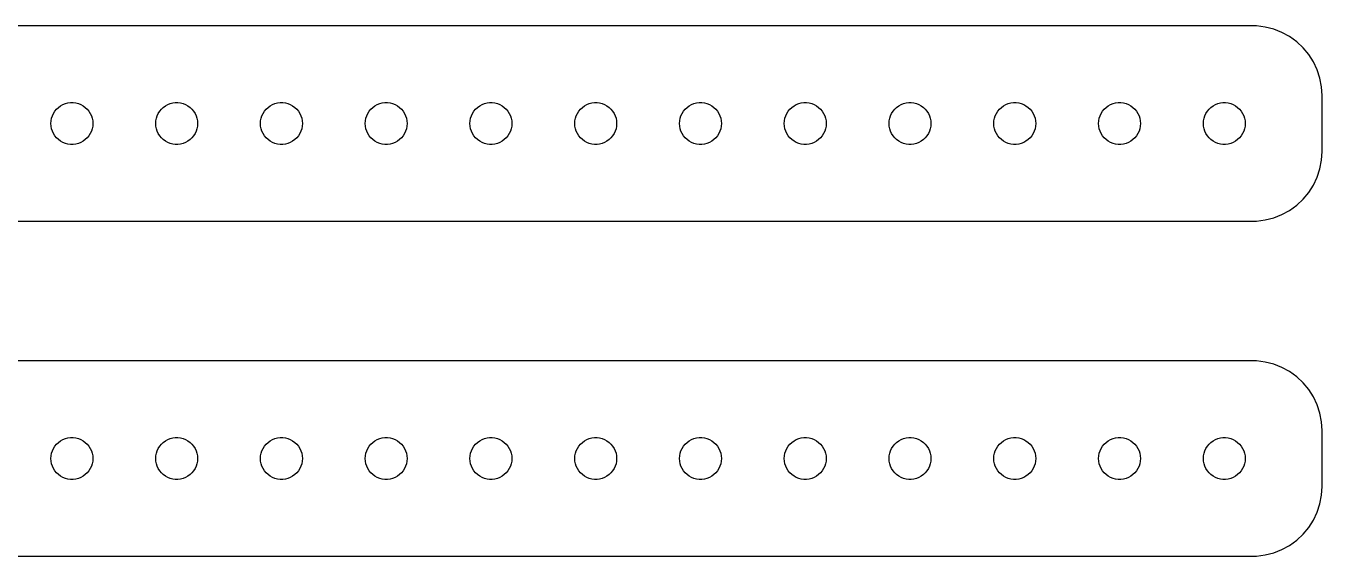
# Model space of a CAD drawing. Header units: metres. Extents: x -90 to 90, y 113 to 223.
# Drawn here: x -3.3 to 89.5, y 113 to 151 of the extents above; entities that cross this region are included whole.
import ezdxf

# ---------------------------------------------------------------- set-up
doc = ezdxf.new("R2010")
doc.units = ezdxf.units.M

msp = doc.modelspace()

# ---------------------------------------------------------------- linework, layer by layer
for p, q in [((84.8139, 150.99), (-84.8139, 150.99)), ((85.4369, 150.911), (84.8139, 150.99)), ((86.0451, 150.755), (85.4369, 150.911)), ((86.6289, 150.524), (86.0451, 150.755)), ((87.1791, 150.222), (86.6289, 150.524)), ((87.6871, 149.853), (87.1791, 150.222)), ((88.1448, 149.423), (87.6871, 149.853)), ((88.5451, 148.939), (88.1448, 149.423)), ((88.8815, 148.409), (88.5451, 148.939)), ((89.1489, 147.841), (88.8815, 148.409)), ((89.3429, 147.243), (89.1489, 147.841)), ((89.4606, 146.627), (89.3429, 147.243)), ((89.5, 146), (89.4606, 146.627)), ((89.5, 142), (89.5, 146)), ((-1.31445, 144.723), (-1.21352, 144.882)), ((-1.21352, 144.882), (-1.09344, 145.027)), ((-1.09344, 145.027), (-0.95613, 145.156)), ((-0.95613, 145.156), (-0.80373, 145.266)), ((-0.80373, 145.266), (-0.63866, 145.357)), ((-0.63866, 145.357), (-0.46352, 145.427)), ((-0.46352, 145.427), (-0.28107, 145.473)), ((-0.28107, 145.473), (-0.09418, 145.497)), ((-0.09418, 145.497), (0.09418, 145.497)), ((0.09418, 145.497), (0.28107, 145.473)), ((0.28107, 145.473), (0.46352, 145.427)), ((0.46352, 145.427), (0.63866, 145.357)), ((0.63866, 145.357), (0.80373, 145.266)), ((0.80373, 145.266), (0.95613, 145.156)), ((0.95613, 145.156), (1.09344, 145.027)), ((1.09344, 145.027), (1.21352, 144.882)), ((1.21352, 144.882), (1.31445, 144.723)), ((6.18553, 144.723), (6.28647, 144.882)), ((6.28647, 144.882), (6.40654, 145.027)), ((6.40654, 145.027), (6.54385, 145.156)), ((6.54385, 145.156), (6.69626, 145.266)), ((6.69626, 145.266), (6.86133, 145.357)), ((6.86133, 145.357), (7.03647, 145.427)), ((7.03647, 145.427), (7.21892, 145.473)), ((7.21892, 145.473), (7.40581, 145.497)), ((7.40581, 145.497), (7.59418, 145.497)), ((7.59418, 145.497), (7.78107, 145.473)), ((7.78107, 145.473), (7.96352, 145.427)), ((7.96352, 145.427), (8.13866, 145.357)), ((8.13866, 145.357), (8.30373, 145.266)), ((8.30373, 145.266), (8.45613, 145.156)), ((8.45613, 145.156), (8.59344, 145.027)), ((8.59344, 145.027), (8.71352, 144.882)), ((8.71352, 144.882), (8.81445, 144.723)), ((13.6855, 144.723), (13.7865, 144.882)), ((13.7865, 144.882), (13.9065, 145.027)), ((13.9065, 145.027), (14.0439, 145.156)), ((14.0439, 145.156), (14.1963, 145.266)), ((14.1963, 145.266), (14.3613, 145.357)), ((14.3613, 145.357), (14.5365, 145.427)), ((14.5365, 145.427), (14.7189, 145.473)), ((14.7189, 145.473), (14.9058, 145.497)), ((14.9058, 145.497), (15.0942, 145.497)), ((15.0942, 145.497), (15.2811, 145.473)), ((15.2811, 145.473), (15.4635, 145.427)), ((15.4635, 145.427), (15.6387, 145.357)), ((15.6387, 145.357), (15.8037, 145.266)), ((15.8037, 145.266), (15.9561, 145.156)), ((15.9561, 145.156), (16.0934, 145.027)), ((16.0934, 145.027), (16.2135, 144.882)), ((16.2135, 144.882), (16.3145, 144.723)), ((21.1855, 144.723), (21.2865, 144.882)), ((21.2865, 144.882), (21.4065, 145.027)), ((21.4065, 145.027), (21.5439, 145.156)), ((21.5439, 145.156), (21.6963, 145.266)), ((21.6963, 145.266), (21.8613, 145.357)), ((21.8613, 145.357), (22.0365, 145.427)), ((22.0365, 145.427), (22.2189, 145.473)), ((22.2189, 145.473), (22.4058, 145.497)), ((22.4058, 145.497), (22.5942, 145.497)), ((22.5942, 145.497), (22.7811, 145.473)), ((22.7811, 145.473), (22.9635, 145.427)), ((22.9635, 145.427), (23.1387, 145.357)), ((23.1387, 145.357), (23.3037, 145.266)), ((23.3037, 145.266), (23.4561, 145.156)), ((23.4561, 145.156), (23.5934, 145.027)), ((23.5934, 145.027), (23.7135, 144.882)), ((23.7135, 144.882), (23.8145, 144.723)), ((28.6855, 144.723), (28.7865, 144.882)), ((28.7865, 144.882), (28.9065, 145.027)), ((28.9065, 145.027), (29.0439, 145.156)), ((29.0439, 145.156), (29.1963, 145.266)), ((29.1963, 145.266), (29.3613, 145.357)), ((29.3613, 145.357), (29.5365, 145.427)), ((29.5365, 145.427), (29.7189, 145.473)), ((29.7189, 145.473), (29.9058, 145.497)), ((29.9058, 145.497), (30.0942, 145.497)), ((30.0942, 145.497), (30.2811, 145.473)), ((30.2811, 145.473), (30.4635, 145.427)), ((30.4635, 145.427), (30.6387, 145.357)), ((30.6387, 145.357), (30.8037, 145.266)), ((30.8037, 145.266), (30.9561, 145.156)), ((30.9561, 145.156), (31.0934, 145.027)), ((31.0934, 145.027), (31.2135, 144.882)), ((31.2135, 144.882), (31.3145, 144.723)), ((36.1855, 144.723), (36.2865, 144.882)), ((36.2865, 144.882), (36.4065, 145.027)), ((36.4065, 145.027), (36.5439, 145.156)), ((36.5439, 145.156), (36.6963, 145.266)), ((36.6963, 145.266), (36.8613, 145.357)), ((36.8613, 145.357), (37.0365, 145.427)), ((37.0365, 145.427), (37.2189, 145.473)), ((37.2189, 145.473), (37.4058, 145.497)), ((37.4058, 145.497), (37.5942, 145.497)), ((37.5942, 145.497), (37.7811, 145.473)), ((37.7811, 145.473), (37.9635, 145.427)), ((37.9635, 145.427), (38.1387, 145.357)), ((38.1387, 145.357), (38.3037, 145.266)), ((38.3037, 145.266), (38.4561, 145.156)), ((38.4561, 145.156), (38.5934, 145.027)), ((38.5934, 145.027), (38.7135, 144.882)), ((38.7135, 144.882), (38.8145, 144.723)), ((43.6855, 144.723), (43.7865, 144.882)), ((43.7865, 144.882), (43.9065, 145.027)), ((43.9065, 145.027), (44.0439, 145.156)), ((44.0439, 145.156), (44.1963, 145.266)), ((44.1963, 145.266), (44.3613, 145.357)), ((44.3613, 145.357), (44.5365, 145.427)), ((44.5365, 145.427), (44.7189, 145.473)), ((44.7189, 145.473), (44.9058, 145.497)), ((44.9058, 145.497), (45.0942, 145.497)), ((45.0942, 145.497), (45.2811, 145.473)), ((45.2811, 145.473), (45.4635, 145.427)), ((45.4635, 145.427), (45.6387, 145.357)), ((45.6387, 145.357), (45.8037, 145.266)), ((45.8037, 145.266), (45.9561, 145.156)), ((45.9561, 145.156), (46.0934, 145.027)), ((46.0934, 145.027), (46.2135, 144.882)), ((46.2135, 144.882), (46.3145, 144.723)), ((51.1855, 144.723), (51.2865, 144.882)), ((51.2865, 144.882), (51.4065, 145.027)), ((51.4065, 145.027), (51.5439, 145.156)), ((51.5439, 145.156), (51.6963, 145.266)), ((51.6963, 145.266), (51.8613, 145.357)), ((51.8613, 145.357), (52.0365, 145.427)), ((52.0365, 145.427), (52.2189, 145.473)), ((52.2189, 145.473), (52.4058, 145.497)), ((52.4058, 145.497), (52.5942, 145.497)), ((52.5942, 145.497), (52.7811, 145.473)), ((52.7811, 145.473), (52.9635, 145.427)), ((52.9635, 145.427), (53.1387, 145.357)), ((53.1387, 145.357), (53.3037, 145.266)), ((53.3037, 145.266), (53.4561, 145.156)), ((53.4561, 145.156), (53.5934, 145.027)), ((53.5934, 145.027), (53.7135, 144.882)), ((53.7135, 144.882), (53.8145, 144.723)), ((58.6855, 144.723), (58.7865, 144.882)), ((58.7865, 144.882), (58.9065, 145.027)), ((58.9065, 145.027), (59.0439, 145.156)), ((59.0439, 145.156), (59.1963, 145.266)), ((59.1963, 145.266), (59.3613, 145.357)), ((59.3613, 145.357), (59.5365, 145.427)), ((59.5365, 145.427), (59.7189, 145.473)), ((59.7189, 145.473), (59.9058, 145.497)), ((59.9058, 145.497), (60.0942, 145.497)), ((60.0942, 145.497), (60.2811, 145.473)), ((60.2811, 145.473), (60.4635, 145.427)), ((60.4635, 145.427), (60.6387, 145.357)), ((60.6387, 145.357), (60.8037, 145.266)), ((60.8037, 145.266), (60.9561, 145.156)), ((60.9561, 145.156), (61.0934, 145.027)), ((61.0934, 145.027), (61.2135, 144.882)), ((61.2135, 144.882), (61.3145, 144.723)), ((66.1855, 144.723), (66.2865, 144.882)), ((66.2865, 144.882), (66.4065, 145.027)), ((66.4065, 145.027), (66.5439, 145.156)), ((66.5439, 145.156), (66.6963, 145.266)), ((66.6963, 145.266), (66.8613, 145.357)), ((66.8613, 145.357), (67.0365, 145.427)), ((67.0365, 145.427), (67.2189, 145.473)), ((67.2189, 145.473), (67.4058, 145.497)), ((67.4058, 145.497), (67.5942, 145.497)), ((67.5942, 145.497), (67.7811, 145.473)), ((67.7811, 145.473), (67.9635, 145.427)), ((67.9635, 145.427), (68.1387, 145.357)), ((68.1387, 145.357), (68.3037, 145.266)), ((68.3037, 145.266), (68.4561, 145.156)), ((68.4561, 145.156), (68.5934, 145.027)), ((68.5934, 145.027), (68.7135, 144.882)), ((68.7135, 144.882), (68.8145, 144.723)), ((73.6855, 144.723), (73.7865, 144.882)), ((73.7865, 144.882), (73.9065, 145.027)), ((73.9065, 145.027), (74.0439, 145.156)), ((74.0439, 145.156), (74.1963, 145.266)), ((74.1963, 145.266), (74.3613, 145.357)), ((74.3613, 145.357), (74.5365, 145.427)), ((74.5365, 145.427), (74.7189, 145.473)), ((74.7189, 145.473), (74.9058, 145.497)), ((74.9058, 145.497), (75.0942, 145.497)), ((75.0942, 145.497), (75.2811, 145.473)), ((75.2811, 145.473), (75.4635, 145.427)), ((75.4635, 145.427), (75.6387, 145.357)), ((75.6387, 145.357), (75.8037, 145.266)), ((75.8037, 145.266), (75.9561, 145.156)), ((75.9561, 145.156), (76.0934, 145.027)), ((76.0934, 145.027), (76.2135, 144.882)), ((76.2135, 144.882), (76.3145, 144.723)), ((81.1855, 144.723), (81.2865, 144.882)), ((81.2865, 144.882), (81.4065, 145.027)), ((81.4065, 145.027), (81.5439, 145.156)), ((81.5439, 145.156), (81.6963, 145.266)), ((81.6963, 145.266), (81.8613, 145.357)), ((81.8613, 145.357), (82.0365, 145.427)), ((82.0365, 145.427), (82.2189, 145.473)), ((82.2189, 145.473), (82.4058, 145.497)), ((82.4058, 145.497), (82.5942, 145.497)), ((82.5942, 145.497), (82.7811, 145.473)), ((82.7811, 145.473), (82.9635, 145.427)), ((82.9635, 145.427), (83.1387, 145.357)), ((83.1387, 145.357), (83.3037, 145.266)), ((83.3037, 145.266), (83.4561, 145.156)), ((83.4561, 145.156), (83.5934, 145.027)), ((83.5934, 145.027), (83.7135, 144.882)), ((83.7135, 144.882), (83.8145, 144.723)), ((-1.5, 144), (-1.48816, 144.188)), ((-1.48816, 143.812), (-1.5, 144)), ((-1.48816, 144.188), (-1.45287, 144.373)), ((-1.45287, 144.373), (-1.39465, 144.552)), ((-1.39465, 144.552), (-1.31445, 144.723)), ((1.31445, 144.723), (1.39465, 144.552)), ((1.39465, 144.552), (1.45287, 144.373)), ((1.45287, 144.373), (1.48816, 144.188)), ((1.48816, 144.188), (1.5, 144)), ((1.5, 144), (1.48816, 143.812)), ((6, 144), (6.01183, 144.188)), ((6.01183, 143.812), (6, 144)), ((6.01183, 144.188), (6.04712, 144.373)), ((6.04712, 144.373), (6.10533, 144.552)), ((6.10533, 144.552), (6.18553, 144.723)), ((8.81445, 144.723), (8.89465, 144.552)), ((8.89465, 144.552), (8.95287, 144.373)), ((8.95287, 144.373), (8.98816, 144.188)), ((8.98816, 144.188), (9, 144)), ((9, 144), (8.98816, 143.812)), ((13.5, 144), (13.5118, 144.188)), ((13.5118, 143.812), (13.5, 144)), ((13.5118, 144.188), (13.5471, 144.373)), ((13.5471, 144.373), (13.6053, 144.552)), ((13.6053, 144.552), (13.6855, 144.723)), ((16.3145, 144.723), (16.3947, 144.552)), ((16.3947, 144.552), (16.4529, 144.373)), ((16.4529, 144.373), (16.4882, 144.188)), ((16.4882, 144.188), (16.5, 144)), ((16.5, 144), (16.4882, 143.812)), ((21, 144), (21.0118, 144.188)), ((21.0118, 143.812), (21, 144)), ((21.0118, 144.188), (21.0471, 144.373)), ((21.0471, 144.373), (21.1053, 144.552)), ((21.1053, 144.552), (21.1855, 144.723)), ((23.8145, 144.723), (23.8947, 144.552)), ((23.8947, 144.552), (23.9529, 144.373)), ((23.9529, 144.373), (23.9882, 144.188)), ((23.9882, 144.188), (24, 144)), ((24, 144), (23.9882, 143.812)), ((28.5, 144), (28.5118, 144.188)), ((28.5118, 143.812), (28.5, 144)), ((28.5118, 144.188), (28.5471, 144.373)), ((28.5471, 144.373), (28.6053, 144.552)), ((28.6053, 144.552), (28.6855, 144.723)), ((31.3145, 144.723), (31.3947, 144.552)), ((31.3947, 144.552), (31.4529, 144.373)), ((31.4529, 144.373), (31.4882, 144.188)), ((31.4882, 144.188), (31.5, 144)), ((31.5, 144), (31.4882, 143.812)), ((36, 144), (36.0118, 144.188)), ((36.0118, 143.812), (36, 144)), ((36.0118, 144.188), (36.0471, 144.373)), ((36.0471, 144.373), (36.1053, 144.552)), ((36.1053, 144.552), (36.1855, 144.723)), ((38.8145, 144.723), (38.8947, 144.552)), ((38.8947, 144.552), (38.9529, 144.373)), ((38.9529, 144.373), (38.9882, 144.188)), ((38.9882, 144.188), (39, 144)), ((39, 144), (38.9882, 143.812)), ((43.5, 144), (43.5118, 144.188)), ((43.5118, 143.812), (43.5, 144)), ((43.5118, 144.188), (43.5471, 144.373)), ((43.5471, 144.373), (43.6053, 144.552)), ((43.6053, 144.552), (43.6855, 144.723)), ((46.3145, 144.723), (46.3947, 144.552)), ((46.3947, 144.552), (46.4529, 144.373)), ((46.4529, 144.373), (46.4882, 144.188)), ((46.4882, 144.188), (46.5, 144)), ((46.5, 144), (46.4882, 143.812)), ((51, 144), (51.0118, 144.188)), ((51.0118, 143.812), (51, 144)), ((51.0118, 144.188), (51.0471, 144.373)), ((51.0471, 144.373), (51.1053, 144.552)), ((51.1053, 144.552), (51.1855, 144.723)), ((53.8145, 144.723), (53.8947, 144.552)), ((53.8947, 144.552), (53.9529, 144.373)), ((53.9529, 144.373), (53.9882, 144.188)), ((53.9882, 144.188), (54, 144)), ((54, 144), (53.9882, 143.812)), ((58.5, 144), (58.5118, 144.188)), ((58.5118, 143.812), (58.5, 144)), ((58.5118, 144.188), (58.5471, 144.373)), ((58.5471, 144.373), (58.6053, 144.552)), ((58.6053, 144.552), (58.6855, 144.723)), ((61.3145, 144.723), (61.3947, 144.552)), ((61.3947, 144.552), (61.4529, 144.373)), ((61.4529, 144.373), (61.4882, 144.188)), ((61.4882, 144.188), (61.5, 144)), ((61.5, 144), (61.4882, 143.812)), ((66, 144), (66.0118, 144.188)), ((66.0118, 143.812), (66, 144)), ((66.0118, 144.188), (66.0471, 144.373)), ((66.0471, 144.373), (66.1053, 144.552)), ((66.1053, 144.552), (66.1855, 144.723)), ((68.8145, 144.723), (68.8947, 144.552)), ((68.8947, 144.552), (68.9529, 144.373)), ((68.9529, 144.373), (68.9882, 144.188)), ((68.9882, 144.188), (69, 144)), ((69, 144), (68.9882, 143.812)), ((73.5, 144), (73.5118, 144.188)), ((73.5118, 143.812), (73.5, 144)), ((73.5118, 144.188), (73.5471, 144.373)), ((73.5471, 144.373), (73.6053, 144.552)), ((73.6053, 144.552), (73.6855, 144.723)), ((76.3145, 144.723), (76.3947, 144.552)), ((76.3947, 144.552), (76.4529, 144.373)), ((76.4529, 144.373), (76.4882, 144.188)), ((76.4882, 144.188), (76.5, 144)), ((76.5, 144), (76.4882, 143.812)), ((81, 144), (81.0118, 144.188)), ((81.0118, 143.812), (81, 144)), ((81.0118, 144.188), (81.0471, 144.373)), ((81.0471, 144.373), (81.1053, 144.552)), ((81.1053, 144.552), (81.1855, 144.723)), ((83.8145, 144.723), (83.8947, 144.552)), ((83.8947, 144.552), (83.9529, 144.373)), ((83.9529, 144.373), (83.9882, 144.188)), ((83.9882, 144.188), (84, 144)), ((84, 144), (83.9882, 143.812)), ((-1.45287, 143.627), (-1.48816, 143.812)), ((-1.39465, 143.448), (-1.45287, 143.627)), ((-1.31445, 143.277), (-1.39465, 143.448)), ((-1.21352, 143.118), (-1.31445, 143.277)), ((-1.09344, 142.973), (-1.21352, 143.118)), ((-0.95613, 142.844), (-1.09344, 142.973)), ((1.09344, 142.973), (0.95613, 142.844)), ((1.21352, 143.118), (1.09344, 142.973)), ((1.31445, 143.277), (1.21352, 143.118)), ((1.39465, 143.448), (1.31445, 143.277)), ((1.45287, 143.627), (1.39465, 143.448)), ((1.48816, 143.812), (1.45287, 143.627)), ((6.04712, 143.627), (6.01183, 143.812)), ((6.10533, 143.448), (6.04712, 143.627)), ((6.18553, 143.277), (6.10533, 143.448)), ((6.28647, 143.118), (6.18553, 143.277)), ((6.40654, 142.973), (6.28647, 143.118)), ((6.54385, 142.844), (6.40654, 142.973)), ((8.59344, 142.973), (8.45613, 142.844)), ((8.71352, 143.118), (8.59344, 142.973)), ((8.81445, 143.277), (8.71352, 143.118)), ((8.89465, 143.448), (8.81445, 143.277)), ((8.95287, 143.627), (8.89465, 143.448)), ((8.98816, 143.812), (8.95287, 143.627)), ((13.5471, 143.627), (13.5118, 143.812)), ((13.6053, 143.448), (13.5471, 143.627)), ((13.6855, 143.277), (13.6053, 143.448)), ((13.7865, 143.118), (13.6855, 143.277)), ((13.9065, 142.973), (13.7865, 143.118)), ((14.0439, 142.844), (13.9065, 142.973)), ((16.0934, 142.973), (15.9561, 142.844)), ((16.2135, 143.118), (16.0934, 142.973)), ((16.3145, 143.277), (16.2135, 143.118)), ((16.3947, 143.448), (16.3145, 143.277)), ((16.4529, 143.627), (16.3947, 143.448)), ((16.4882, 143.812), (16.4529, 143.627)), ((21.0471, 143.627), (21.0118, 143.812)), ((21.1053, 143.448), (21.0471, 143.627)), ((21.1855, 143.277), (21.1053, 143.448)), ((21.2865, 143.118), (21.1855, 143.277)), ((21.4065, 142.973), (21.2865, 143.118)), ((21.5439, 142.844), (21.4065, 142.973)), ((23.5934, 142.973), (23.4561, 142.844)), ((23.7135, 143.118), (23.5934, 142.973)), ((23.8145, 143.277), (23.7135, 143.118)), ((23.8947, 143.448), (23.8145, 143.277)), ((23.9529, 143.627), (23.8947, 143.448)), ((23.9882, 143.812), (23.9529, 143.627)), ((28.5471, 143.627), (28.5118, 143.812)), ((28.6053, 143.448), (28.5471, 143.627)), ((28.6855, 143.277), (28.6053, 143.448)), ((28.7865, 143.118), (28.6855, 143.277)), ((28.9065, 142.973), (28.7865, 143.118)), ((29.0439, 142.844), (28.9065, 142.973)), ((31.0934, 142.973), (30.9561, 142.844)), ((31.2135, 143.118), (31.0934, 142.973)), ((31.3145, 143.277), (31.2135, 143.118)), ((31.3947, 143.448), (31.3145, 143.277)), ((31.4529, 143.627), (31.3947, 143.448)), ((31.4882, 143.812), (31.4529, 143.627)), ((36.0471, 143.627), (36.0118, 143.812)), ((36.1053, 143.448), (36.0471, 143.627)), ((36.1855, 143.277), (36.1053, 143.448)), ((36.2865, 143.118), (36.1855, 143.277)), ((36.4065, 142.973), (36.2865, 143.118)), ((36.5439, 142.844), (36.4065, 142.973)), ((38.5934, 142.973), (38.4561, 142.844)), ((38.7135, 143.118), (38.5934, 142.973)), ((38.8145, 143.277), (38.7135, 143.118)), ((38.8947, 143.448), (38.8145, 143.277)), ((38.9529, 143.627), (38.8947, 143.448)), ((38.9882, 143.812), (38.9529, 143.627)), ((43.5471, 143.627), (43.5118, 143.812)), ((43.6053, 143.448), (43.5471, 143.627)), ((43.6855, 143.277), (43.6053, 143.448)), ((43.7865, 143.118), (43.6855, 143.277)), ((43.9065, 142.973), (43.7865, 143.118)), ((44.0439, 142.844), (43.9065, 142.973)), ((46.0934, 142.973), (45.9561, 142.844)), ((46.2135, 143.118), (46.0934, 142.973)), ((46.3145, 143.277), (46.2135, 143.118)), ((46.3947, 143.448), (46.3145, 143.277)), ((46.4529, 143.627), (46.3947, 143.448)), ((46.4882, 143.812), (46.4529, 143.627)), ((51.0471, 143.627), (51.0118, 143.812)), ((51.1053, 143.448), (51.0471, 143.627)), ((51.1855, 143.277), (51.1053, 143.448)), ((51.2865, 143.118), (51.1855, 143.277)), ((51.4065, 142.973), (51.2865, 143.118)), ((51.5439, 142.844), (51.4065, 142.973)), ((53.5934, 142.973), (53.4561, 142.844)), ((53.7135, 143.118), (53.5934, 142.973)), ((53.8145, 143.277), (53.7135, 143.118)), ((53.8947, 143.448), (53.8145, 143.277)), ((53.9529, 143.627), (53.8947, 143.448)), ((53.9882, 143.812), (53.9529, 143.627)), ((58.5471, 143.627), (58.5118, 143.812)), ((58.6053, 143.448), (58.5471, 143.627)), ((58.6855, 143.277), (58.6053, 143.448)), ((58.7865, 143.118), (58.6855, 143.277)), ((58.9065, 142.973), (58.7865, 143.118)), ((59.0439, 142.844), (58.9065, 142.973)), ((61.0934, 142.973), (60.9561, 142.844)), ((61.2135, 143.118), (61.0934, 142.973)), ((61.3145, 143.277), (61.2135, 143.118)), ((61.3947, 143.448), (61.3145, 143.277)), ((61.4529, 143.627), (61.3947, 143.448)), ((61.4882, 143.812), (61.4529, 143.627)), ((66.0471, 143.627), (66.0118, 143.812)), ((66.1053, 143.448), (66.0471, 143.627)), ((66.1855, 143.277), (66.1053, 143.448)), ((66.2865, 143.118), (66.1855, 143.277)), ((66.4065, 142.973), (66.2865, 143.118)), ((66.5439, 142.844), (66.4065, 142.973)), ((68.5934, 142.973), (68.4561, 142.844)), ((68.7135, 143.118), (68.5934, 142.973)), ((68.8145, 143.277), (68.7135, 143.118)), ((68.8947, 143.448), (68.8145, 143.277)), ((68.9529, 143.627), (68.8947, 143.448)), ((68.9882, 143.812), (68.9529, 143.627)), ((73.5471, 143.627), (73.5118, 143.812)), ((73.6053, 143.448), (73.5471, 143.627)), ((73.6855, 143.277), (73.6053, 143.448)), ((73.7865, 143.118), (73.6855, 143.277)), ((73.9065, 142.973), (73.7865, 143.118)), ((74.0439, 142.844), (73.9065, 142.973)), ((76.0934, 142.973), (75.9561, 142.844)), ((76.2135, 143.118), (76.0934, 142.973)), ((76.3145, 143.277), (76.2135, 143.118)), ((76.3947, 143.448), (76.3145, 143.277)), ((76.4529, 143.627), (76.3947, 143.448)), ((76.4882, 143.812), (76.4529, 143.627)), ((81.0471, 143.627), (81.0118, 143.812)), ((81.1053, 143.448), (81.0471, 143.627)), ((81.1855, 143.277), (81.1053, 143.448)), ((81.2865, 143.118), (81.1855, 143.277)), ((81.4065, 142.973), (81.2865, 143.118)), ((81.5439, 142.844), (81.4065, 142.973)), ((83.5934, 142.973), (83.4561, 142.844)), ((83.7135, 143.118), (83.5934, 142.973)), ((83.8145, 143.277), (83.7135, 143.118)), ((83.8947, 143.448), (83.8145, 143.277)), ((83.9529, 143.627), (83.8947, 143.448)), ((83.9882, 143.812), (83.9529, 143.627)), ((-0.80373, 142.734), (-0.95613, 142.844)), ((-0.63866, 142.643), (-0.80373, 142.734)), ((-0.46352, 142.573), (-0.63866, 142.643)), ((-0.28107, 142.527), (-0.46352, 142.573)), ((-0.09418, 142.503), (-0.28107, 142.527)), ((0.09418, 142.503), (-0.09418, 142.503)), ((0.28107, 142.527), (0.09418, 142.503)), ((0.46352, 142.573), (0.28107, 142.527)), ((0.63866, 142.643), (0.46352, 142.573)), ((0.80373, 142.734), (0.63866, 142.643)), ((0.95613, 142.844), (0.80373, 142.734)), ((6.69626, 142.734), (6.54385, 142.844)), ((6.86133, 142.643), (6.69626, 142.734)), ((7.03647, 142.573), (6.86133, 142.643)), ((7.21892, 142.527), (7.03647, 142.573)), ((7.40581, 142.503), (7.21892, 142.527)), ((7.59418, 142.503), (7.40581, 142.503)), ((7.78107, 142.527), (7.59418, 142.503)), ((7.96352, 142.573), (7.78107, 142.527)), ((8.13866, 142.643), (7.96352, 142.573)), ((8.30373, 142.734), (8.13866, 142.643)), ((8.45613, 142.844), (8.30373, 142.734)), ((14.1963, 142.734), (14.0439, 142.844)), ((14.3613, 142.643), (14.1963, 142.734)), ((14.5365, 142.573), (14.3613, 142.643)), ((14.7189, 142.527), (14.5365, 142.573)), ((14.9058, 142.503), (14.7189, 142.527)), ((15.0942, 142.503), (14.9058, 142.503)), ((15.2811, 142.527), (15.0942, 142.503)), ((15.4635, 142.573), (15.2811, 142.527)), ((15.6387, 142.643), (15.4635, 142.573)), ((15.8037, 142.734), (15.6387, 142.643)), ((15.9561, 142.844), (15.8037, 142.734)), ((21.6963, 142.734), (21.5439, 142.844)), ((21.8613, 142.643), (21.6963, 142.734)), ((22.0365, 142.573), (21.8613, 142.643)), ((22.2189, 142.527), (22.0365, 142.573)), ((22.4058, 142.503), (22.2189, 142.527)), ((22.5942, 142.503), (22.4058, 142.503)), ((22.7811, 142.527), (22.5942, 142.503)), ((22.9635, 142.573), (22.7811, 142.527)), ((23.1387, 142.643), (22.9635, 142.573)), ((23.3037, 142.734), (23.1387, 142.643)), ((23.4561, 142.844), (23.3037, 142.734)), ((29.1963, 142.734), (29.0439, 142.844)), ((29.3613, 142.643), (29.1963, 142.734)), ((29.5365, 142.573), (29.3613, 142.643)), ((29.7189, 142.527), (29.5365, 142.573)), ((29.9058, 142.503), (29.7189, 142.527)), ((30.0942, 142.503), (29.9058, 142.503)), ((30.2811, 142.527), (30.0942, 142.503)), ((30.4635, 142.573), (30.2811, 142.527)), ((30.6387, 142.643), (30.4635, 142.573)), ((30.8037, 142.734), (30.6387, 142.643)), ((30.9561, 142.844), (30.8037, 142.734)), ((36.6963, 142.734), (36.5439, 142.844)), ((36.8613, 142.643), (36.6963, 142.734)), ((37.0365, 142.573), (36.8613, 142.643)), ((37.2189, 142.527), (37.0365, 142.573)), ((37.4058, 142.503), (37.2189, 142.527)), ((37.5942, 142.503), (37.4058, 142.503)), ((37.7811, 142.527), (37.5942, 142.503)), ((37.9635, 142.573), (37.7811, 142.527)), ((38.1387, 142.643), (37.9635, 142.573)), ((38.3037, 142.734), (38.1387, 142.643)), ((38.4561, 142.844), (38.3037, 142.734)), ((44.1963, 142.734), (44.0439, 142.844)), ((44.3613, 142.643), (44.1963, 142.734)), ((44.5365, 142.573), (44.3613, 142.643)), ((44.7189, 142.527), (44.5365, 142.573)), ((44.9058, 142.503), (44.7189, 142.527)), ((45.0942, 142.503), (44.9058, 142.503)), ((45.2811, 142.527), (45.0942, 142.503)), ((45.4635, 142.573), (45.2811, 142.527)), ((45.6387, 142.643), (45.4635, 142.573)), ((45.8037, 142.734), (45.6387, 142.643)), ((45.9561, 142.844), (45.8037, 142.734)), ((51.6963, 142.734), (51.5439, 142.844)), ((51.8613, 142.643), (51.6963, 142.734)), ((52.0365, 142.573), (51.8613, 142.643)), ((52.2189, 142.527), (52.0365, 142.573)), ((52.4058, 142.503), (52.2189, 142.527)), ((52.5942, 142.503), (52.4058, 142.503)), ((52.7811, 142.527), (52.5942, 142.503)), ((52.9635, 142.573), (52.7811, 142.527)), ((53.1387, 142.643), (52.9635, 142.573)), ((53.3037, 142.734), (53.1387, 142.643)), ((53.4561, 142.844), (53.3037, 142.734)), ((59.1963, 142.734), (59.0439, 142.844)), ((59.3613, 142.643), (59.1963, 142.734)), ((59.5365, 142.573), (59.3613, 142.643)), ((59.7189, 142.527), (59.5365, 142.573)), ((59.9058, 142.503), (59.7189, 142.527)), ((60.0942, 142.503), (59.9058, 142.503)), ((60.2811, 142.527), (60.0942, 142.503)), ((60.4635, 142.573), (60.2811, 142.527)), ((60.6387, 142.643), (60.4635, 142.573)), ((60.8037, 142.734), (60.6387, 142.643)), ((60.9561, 142.844), (60.8037, 142.734)), ((66.6963, 142.734), (66.5439, 142.844)), ((66.8613, 142.643), (66.6963, 142.734)), ((67.0365, 142.573), (66.8613, 142.643)), ((67.2189, 142.527), (67.0365, 142.573)), ((67.4058, 142.503), (67.2189, 142.527)), ((67.5942, 142.503), (67.4058, 142.503)), ((67.7811, 142.527), (67.5942, 142.503)), ((67.9635, 142.573), (67.7811, 142.527)), ((68.1387, 142.643), (67.9635, 142.573)), ((68.3037, 142.734), (68.1387, 142.643)), ((68.4561, 142.844), (68.3037, 142.734)), ((74.1963, 142.734), (74.0439, 142.844)), ((74.3613, 142.643), (74.1963, 142.734)), ((74.5365, 142.573), (74.3613, 142.643)), ((74.7189, 142.527), (74.5365, 142.573)), ((74.9058, 142.503), (74.7189, 142.527)), ((75.0942, 142.503), (74.9058, 142.503)), ((75.2811, 142.527), (75.0942, 142.503)), ((75.4635, 142.573), (75.2811, 142.527)), ((75.6387, 142.643), (75.4635, 142.573)), ((75.8037, 142.734), (75.6387, 142.643)), ((75.9561, 142.844), (75.8037, 142.734)), ((81.6963, 142.734), (81.5439, 142.844)), ((81.8613, 142.643), (81.6963, 142.734)), ((82.0365, 142.573), (81.8613, 142.643)), ((82.2189, 142.527), (82.0365, 142.573)), ((82.4058, 142.503), (82.2189, 142.527)), ((82.5942, 142.503), (82.4058, 142.503)), ((82.7811, 142.527), (82.5942, 142.503)), ((82.9635, 142.573), (82.7811, 142.527)), ((83.1387, 142.643), (82.9635, 142.573)), ((83.3037, 142.734), (83.1387, 142.643)), ((83.4561, 142.844), (83.3037, 142.734)), ((89.4606, 141.373), (89.5, 142)), ((89.3429, 140.757), (89.4606, 141.373)), ((88.8815, 139.591), (89.1489, 140.159)), ((89.1489, 140.159), (89.3429, 140.757)), ((88.5451, 139.061), (88.8815, 139.591)), ((87.6871, 138.147), (88.1448, 138.577)), ((88.1448, 138.577), (88.5451, 139.061)), ((86.0451, 137.245), (86.6289, 137.476)), ((86.6289, 137.476), (87.1791, 137.778)), ((87.1791, 137.778), (87.6871, 138.147)), ((-84.8139, 137.01), (84.8139, 137.01)), ((84.8139, 137.01), (85.4369, 137.089)), ((85.4369, 137.089), (86.0451, 137.245)), ((84.8139, 126.99), (-84.8139, 126.99)), ((85.4369, 126.911), (84.8139, 126.99)), ((86.0451, 126.755), (85.4369, 126.911)), ((86.6289, 126.524), (86.0451, 126.755)), ((87.1791, 126.222), (86.6289, 126.524)), ((87.6871, 125.853), (87.1791, 126.222)), ((88.1448, 125.423), (87.6871, 125.853)), ((88.5451, 124.939), (88.1448, 125.423)), ((88.8815, 124.409), (88.5451, 124.939)), ((89.1489, 123.841), (88.8815, 124.409)), ((89.3429, 123.243), (89.1489, 123.841)), ((89.4606, 122.627), (89.3429, 123.243)), ((89.5, 122), (89.4606, 122.627)), ((89.5, 118), (89.5, 122)), ((-1.39465, 120.552), (-1.31445, 120.723)), ((-1.31445, 120.723), (-1.21352, 120.882)), ((-1.21352, 120.882), (-1.09344, 121.027)), ((-1.09344, 121.027), (-0.95613, 121.156)), ((-0.95613, 121.156), (-0.80373, 121.266)), ((-0.80373, 121.266), (-0.63866, 121.357)), ((-0.63866, 121.357), (-0.46352, 121.427)), ((-0.46352, 121.427), (-0.28107, 121.473)), ((-0.28107, 121.473), (-0.09418, 121.497)), ((-0.09418, 121.497), (0.09418, 121.497)), ((0.09418, 121.497), (0.28107, 121.473)), ((0.28107, 121.473), (0.46352, 121.427)), ((0.46352, 121.427), (0.63866, 121.357)), ((0.63866, 121.357), (0.80373, 121.266)), ((0.80373, 121.266), (0.95613, 121.156)), ((0.95613, 121.156), (1.09344, 121.027)), ((1.09344, 121.027), (1.21352, 120.882)), ((1.21352, 120.882), (1.31445, 120.723)), ((1.31445, 120.723), (1.39465, 120.552)), ((6.10533, 120.552), (6.18553, 120.723)), ((6.18553, 120.723), (6.28647, 120.882)), ((6.28647, 120.882), (6.40654, 121.027)), ((6.40654, 121.027), (6.54385, 121.156)), ((6.54385, 121.156), (6.69626, 121.266)), ((6.69626, 121.266), (6.86133, 121.357)), ((6.86133, 121.357), (7.03647, 121.427)), ((7.03647, 121.427), (7.21892, 121.473)), ((7.21892, 121.473), (7.40581, 121.497)), ((7.40581, 121.497), (7.59418, 121.497)), ((7.59418, 121.497), (7.78107, 121.473)), ((7.78107, 121.473), (7.96352, 121.427)), ((7.96352, 121.427), (8.13866, 121.357)), ((8.13866, 121.357), (8.30373, 121.266)), ((8.30373, 121.266), (8.45613, 121.156)), ((8.45613, 121.156), (8.59344, 121.027)), ((8.59344, 121.027), (8.71352, 120.882)), ((8.71352, 120.882), (8.81445, 120.723)), ((8.81445, 120.723), (8.89465, 120.552)), ((13.6053, 120.552), (13.6855, 120.723)), ((13.6855, 120.723), (13.7865, 120.882)), ((13.7865, 120.882), (13.9065, 121.027)), ((13.9065, 121.027), (14.0439, 121.156)), ((14.0439, 121.156), (14.1963, 121.266)), ((14.1963, 121.266), (14.3613, 121.357)), ((14.3613, 121.357), (14.5365, 121.427)), ((14.5365, 121.427), (14.7189, 121.473)), ((14.7189, 121.473), (14.9058, 121.497)), ((14.9058, 121.497), (15.0942, 121.497)), ((15.0942, 121.497), (15.2811, 121.473)), ((15.2811, 121.473), (15.4635, 121.427)), ((15.4635, 121.427), (15.6387, 121.357)), ((15.6387, 121.357), (15.8037, 121.266)), ((15.8037, 121.266), (15.9561, 121.156)), ((15.9561, 121.156), (16.0934, 121.027)), ((16.0934, 121.027), (16.2135, 120.882)), ((16.2135, 120.882), (16.3145, 120.723)), ((16.3145, 120.723), (16.3947, 120.552)), ((21.1053, 120.552), (21.1855, 120.723)), ((21.1855, 120.723), (21.2865, 120.882)), ((21.2865, 120.882), (21.4065, 121.027)), ((21.4065, 121.027), (21.5439, 121.156)), ((21.5439, 121.156), (21.6963, 121.266)), ((21.6963, 121.266), (21.8613, 121.357)), ((21.8613, 121.357), (22.0365, 121.427)), ((22.0365, 121.427), (22.2189, 121.473)), ((22.2189, 121.473), (22.4058, 121.497)), ((22.4058, 121.497), (22.5942, 121.497)), ((22.5942, 121.497), (22.7811, 121.473)), ((22.7811, 121.473), (22.9635, 121.427)), ((22.9635, 121.427), (23.1387, 121.357)), ((23.1387, 121.357), (23.3037, 121.266)), ((23.3037, 121.266), (23.4561, 121.156)), ((23.4561, 121.156), (23.5934, 121.027)), ((23.5934, 121.027), (23.7135, 120.882)), ((23.7135, 120.882), (23.8145, 120.723)), ((23.8145, 120.723), (23.8947, 120.552)), ((28.6053, 120.552), (28.6855, 120.723)), ((28.6855, 120.723), (28.7865, 120.882)), ((28.7865, 120.882), (28.9065, 121.027)), ((28.9065, 121.027), (29.0439, 121.156)), ((29.0439, 121.156), (29.1963, 121.266)), ((29.1963, 121.266), (29.3613, 121.357)), ((29.3613, 121.357), (29.5365, 121.427)), ((29.5365, 121.427), (29.7189, 121.473)), ((29.7189, 121.473), (29.9058, 121.497)), ((29.9058, 121.497), (30.0942, 121.497)), ((30.0942, 121.497), (30.2811, 121.473)), ((30.2811, 121.473), (30.4635, 121.427)), ((30.4635, 121.427), (30.6387, 121.357)), ((30.6387, 121.357), (30.8037, 121.266)), ((30.8037, 121.266), (30.9561, 121.156)), ((30.9561, 121.156), (31.0934, 121.027)), ((31.0934, 121.027), (31.2135, 120.882)), ((31.2135, 120.882), (31.3145, 120.723)), ((31.3145, 120.723), (31.3947, 120.552)), ((36.1053, 120.552), (36.1855, 120.723)), ((36.1855, 120.723), (36.2865, 120.882)), ((36.2865, 120.882), (36.4065, 121.027)), ((36.4065, 121.027), (36.5439, 121.156)), ((36.5439, 121.156), (36.6963, 121.266)), ((36.6963, 121.266), (36.8613, 121.357)), ((36.8613, 121.357), (37.0365, 121.427)), ((37.0365, 121.427), (37.2189, 121.473)), ((37.2189, 121.473), (37.4058, 121.497)), ((37.4058, 121.497), (37.5942, 121.497)), ((37.5942, 121.497), (37.7811, 121.473)), ((37.7811, 121.473), (37.9635, 121.427)), ((37.9635, 121.427), (38.1387, 121.357)), ((38.1387, 121.357), (38.3037, 121.266)), ((38.3037, 121.266), (38.4561, 121.156)), ((38.4561, 121.156), (38.5934, 121.027)), ((38.5934, 121.027), (38.7135, 120.882)), ((38.7135, 120.882), (38.8145, 120.723)), ((38.8145, 120.723), (38.8947, 120.552)), ((43.6053, 120.552), (43.6855, 120.723)), ((43.6855, 120.723), (43.7865, 120.882)), ((43.7865, 120.882), (43.9065, 121.027)), ((43.9065, 121.027), (44.0439, 121.156)), ((44.0439, 121.156), (44.1963, 121.266)), ((44.1963, 121.266), (44.3613, 121.357)), ((44.3613, 121.357), (44.5365, 121.427)), ((44.5365, 121.427), (44.7189, 121.473)), ((44.7189, 121.473), (44.9058, 121.497)), ((44.9058, 121.497), (45.0942, 121.497)), ((45.0942, 121.497), (45.2811, 121.473)), ((45.2811, 121.473), (45.4635, 121.427)), ((45.4635, 121.427), (45.6387, 121.357)), ((45.6387, 121.357), (45.8037, 121.266)), ((45.8037, 121.266), (45.9561, 121.156)), ((45.9561, 121.156), (46.0934, 121.027)), ((46.0934, 121.027), (46.2135, 120.882)), ((46.2135, 120.882), (46.3145, 120.723)), ((46.3145, 120.723), (46.3947, 120.552)), ((51.1053, 120.552), (51.1855, 120.723)), ((51.1855, 120.723), (51.2865, 120.882)), ((51.2865, 120.882), (51.4065, 121.027)), ((51.4065, 121.027), (51.5439, 121.156)), ((51.5439, 121.156), (51.6963, 121.266)), ((51.6963, 121.266), (51.8613, 121.357)), ((51.8613, 121.357), (52.0365, 121.427)), ((52.0365, 121.427), (52.2189, 121.473)), ((52.2189, 121.473), (52.4058, 121.497)), ((52.4058, 121.497), (52.5942, 121.497)), ((52.5942, 121.497), (52.7811, 121.473)), ((52.7811, 121.473), (52.9635, 121.427)), ((52.9635, 121.427), (53.1387, 121.357)), ((53.1387, 121.357), (53.3037, 121.266)), ((53.3037, 121.266), (53.4561, 121.156)), ((53.4561, 121.156), (53.5934, 121.027)), ((53.5934, 121.027), (53.7135, 120.882)), ((53.7135, 120.882), (53.8145, 120.723)), ((53.8145, 120.723), (53.8947, 120.552)), ((58.6053, 120.552), (58.6855, 120.723)), ((58.6855, 120.723), (58.7865, 120.882)), ((58.7865, 120.882), (58.9065, 121.027)), ((58.9065, 121.027), (59.0439, 121.156)), ((59.0439, 121.156), (59.1963, 121.266)), ((59.1963, 121.266), (59.3613, 121.357)), ((59.3613, 121.357), (59.5365, 121.427)), ((59.5365, 121.427), (59.7189, 121.473)), ((59.7189, 121.473), (59.9058, 121.497)), ((59.9058, 121.497), (60.0942, 121.497)), ((60.0942, 121.497), (60.2811, 121.473)), ((60.2811, 121.473), (60.4635, 121.427)), ((60.4635, 121.427), (60.6387, 121.357)), ((60.6387, 121.357), (60.8037, 121.266)), ((60.8037, 121.266), (60.9561, 121.156)), ((60.9561, 121.156), (61.0934, 121.027)), ((61.0934, 121.027), (61.2135, 120.882)), ((61.2135, 120.882), (61.3145, 120.723)), ((61.3145, 120.723), (61.3947, 120.552)), ((66.1053, 120.552), (66.1855, 120.723)), ((66.1855, 120.723), (66.2865, 120.882)), ((66.2865, 120.882), (66.4065, 121.027)), ((66.4065, 121.027), (66.5439, 121.156)), ((66.5439, 121.156), (66.6963, 121.266)), ((66.6963, 121.266), (66.8613, 121.357)), ((66.8613, 121.357), (67.0365, 121.427)), ((67.0365, 121.427), (67.2189, 121.473)), ((67.2189, 121.473), (67.4058, 121.497)), ((67.4058, 121.497), (67.5942, 121.497)), ((67.5942, 121.497), (67.7811, 121.473)), ((67.7811, 121.473), (67.9635, 121.427)), ((67.9635, 121.427), (68.1387, 121.357)), ((68.1387, 121.357), (68.3037, 121.266)), ((68.3037, 121.266), (68.4561, 121.156)), ((68.4561, 121.156), (68.5934, 121.027)), ((68.5934, 121.027), (68.7135, 120.882)), ((68.7135, 120.882), (68.8145, 120.723)), ((68.8145, 120.723), (68.8947, 120.552)), ((73.6053, 120.552), (73.6855, 120.723)), ((73.6855, 120.723), (73.7865, 120.882)), ((73.7865, 120.882), (73.9065, 121.027)), ((73.9065, 121.027), (74.0439, 121.156)), ((74.0439, 121.156), (74.1963, 121.266)), ((74.1963, 121.266), (74.3613, 121.357)), ((74.3613, 121.357), (74.5365, 121.427)), ((74.5365, 121.427), (74.7189, 121.473)), ((74.7189, 121.473), (74.9058, 121.497)), ((74.9058, 121.497), (75.0942, 121.497)), ((75.0942, 121.497), (75.2811, 121.473)), ((75.2811, 121.473), (75.4635, 121.427)), ((75.4635, 121.427), (75.6387, 121.357)), ((75.6387, 121.357), (75.8037, 121.266)), ((75.8037, 121.266), (75.9561, 121.156)), ((75.9561, 121.156), (76.0934, 121.027)), ((76.0934, 121.027), (76.2135, 120.882)), ((76.2135, 120.882), (76.3145, 120.723)), ((76.3145, 120.723), (76.3947, 120.552)), ((81.1053, 120.552), (81.1855, 120.723)), ((81.1855, 120.723), (81.2865, 120.882)), ((81.2865, 120.882), (81.4065, 121.027)), ((81.4065, 121.027), (81.5439, 121.156)), ((81.5439, 121.156), (81.6963, 121.266)), ((81.6963, 121.266), (81.8613, 121.357)), ((81.8613, 121.357), (82.0365, 121.427)), ((82.0365, 121.427), (82.2189, 121.473)), ((82.2189, 121.473), (82.4058, 121.497)), ((82.4058, 121.497), (82.5942, 121.497)), ((82.5942, 121.497), (82.7811, 121.473)), ((82.7811, 121.473), (82.9635, 121.427)), ((82.9635, 121.427), (83.1387, 121.357)), ((83.1387, 121.357), (83.3037, 121.266)), ((83.3037, 121.266), (83.4561, 121.156)), ((83.4561, 121.156), (83.5934, 121.027)), ((83.5934, 121.027), (83.7135, 120.882)), ((83.7135, 120.882), (83.8145, 120.723)), ((83.8145, 120.723), (83.8947, 120.552)), ((-1.5, 120), (-1.48816, 120.188)), ((-1.48816, 119.812), (-1.5, 120)), ((-1.48816, 120.188), (-1.45287, 120.373)), ((-1.45287, 119.627), (-1.48816, 119.812)), ((-1.45287, 120.373), (-1.39465, 120.552)), ((1.39465, 120.552), (1.45287, 120.373)), ((1.45287, 120.373), (1.48816, 120.188)), ((1.48816, 119.812), (1.45287, 119.627)), ((1.48816, 120.188), (1.5, 120)), ((1.5, 120), (1.48816, 119.812)), ((6, 120), (6.01183, 120.188)), ((6.01183, 119.812), (6, 120)), ((6.01183, 120.188), (6.04712, 120.373)), ((6.04712, 119.627), (6.01183, 119.812)), ((6.04712, 120.373), (6.10533, 120.552)), ((8.89465, 120.552), (8.95287, 120.373)), ((8.95287, 120.373), (8.98816, 120.188)), ((8.98816, 119.812), (8.95287, 119.627)), ((8.98816, 120.188), (9, 120)), ((9, 120), (8.98816, 119.812)), ((13.5, 120), (13.5118, 120.188)), ((13.5118, 119.812), (13.5, 120)), ((13.5118, 120.188), (13.5471, 120.373)), ((13.5471, 119.627), (13.5118, 119.812)), ((13.5471, 120.373), (13.6053, 120.552)), ((16.3947, 120.552), (16.4529, 120.373)), ((16.4529, 120.373), (16.4882, 120.188)), ((16.4882, 119.812), (16.4529, 119.627)), ((16.4882, 120.188), (16.5, 120)), ((16.5, 120), (16.4882, 119.812)), ((21, 120), (21.0118, 120.188)), ((21.0118, 119.812), (21, 120)), ((21.0118, 120.188), (21.0471, 120.373)), ((21.0471, 119.627), (21.0118, 119.812)), ((21.0471, 120.373), (21.1053, 120.552)), ((23.8947, 120.552), (23.9529, 120.373)), ((23.9529, 120.373), (23.9882, 120.188)), ((23.9882, 119.812), (23.9529, 119.627)), ((23.9882, 120.188), (24, 120)), ((24, 120), (23.9882, 119.812)), ((28.5, 120), (28.5118, 120.188)), ((28.5118, 119.812), (28.5, 120)), ((28.5118, 120.188), (28.5471, 120.373)), ((28.5471, 119.627), (28.5118, 119.812)), ((28.5471, 120.373), (28.6053, 120.552)), ((31.3947, 120.552), (31.4529, 120.373)), ((31.4529, 120.373), (31.4882, 120.188)), ((31.4882, 119.812), (31.4529, 119.627)), ((31.4882, 120.188), (31.5, 120)), ((31.5, 120), (31.4882, 119.812)), ((36, 120), (36.0118, 120.188)), ((36.0118, 119.812), (36, 120)), ((36.0118, 120.188), (36.0471, 120.373)), ((36.0471, 119.627), (36.0118, 119.812)), ((36.0471, 120.373), (36.1053, 120.552)), ((38.8947, 120.552), (38.9529, 120.373)), ((38.9529, 120.373), (38.9882, 120.188)), ((38.9882, 119.812), (38.9529, 119.627)), ((38.9882, 120.188), (39, 120)), ((39, 120), (38.9882, 119.812)), ((43.5, 120), (43.5118, 120.188)), ((43.5118, 119.812), (43.5, 120)), ((43.5118, 120.188), (43.5471, 120.373)), ((43.5471, 119.627), (43.5118, 119.812)), ((43.5471, 120.373), (43.6053, 120.552)), ((46.3947, 120.552), (46.4529, 120.373)), ((46.4529, 120.373), (46.4882, 120.188)), ((46.4882, 119.812), (46.4529, 119.627)), ((46.4882, 120.188), (46.5, 120)), ((46.5, 120), (46.4882, 119.812)), ((51, 120), (51.0118, 120.188)), ((51.0118, 119.812), (51, 120)), ((51.0118, 120.188), (51.0471, 120.373)), ((51.0471, 119.627), (51.0118, 119.812)), ((51.0471, 120.373), (51.1053, 120.552)), ((53.8947, 120.552), (53.9529, 120.373)), ((53.9529, 120.373), (53.9882, 120.188)), ((53.9882, 119.812), (53.9529, 119.627)), ((53.9882, 120.188), (54, 120)), ((54, 120), (53.9882, 119.812)), ((58.5, 120), (58.5118, 120.188)), ((58.5118, 119.812), (58.5, 120)), ((58.5118, 120.188), (58.5471, 120.373)), ((58.5471, 119.627), (58.5118, 119.812)), ((58.5471, 120.373), (58.6053, 120.552)), ((61.3947, 120.552), (61.4529, 120.373)), ((61.4529, 120.373), (61.4882, 120.188)), ((61.4882, 119.812), (61.4529, 119.627)), ((61.4882, 120.188), (61.5, 120)), ((61.5, 120), (61.4882, 119.812)), ((66, 120), (66.0118, 120.188)), ((66.0118, 119.812), (66, 120)), ((66.0118, 120.188), (66.0471, 120.373)), ((66.0471, 119.627), (66.0118, 119.812)), ((66.0471, 120.373), (66.1053, 120.552)), ((68.8947, 120.552), (68.9529, 120.373)), ((68.9529, 120.373), (68.9882, 120.188)), ((68.9882, 119.812), (68.9529, 119.627)), ((68.9882, 120.188), (69, 120)), ((69, 120), (68.9882, 119.812)), ((73.5, 120), (73.5118, 120.188)), ((73.5118, 119.812), (73.5, 120)), ((73.5118, 120.188), (73.5471, 120.373)), ((73.5471, 119.627), (73.5118, 119.812)), ((73.5471, 120.373), (73.6053, 120.552)), ((76.3947, 120.552), (76.4529, 120.373)), ((76.4529, 120.373), (76.4882, 120.188)), ((76.4882, 119.812), (76.4529, 119.627)), ((76.4882, 120.188), (76.5, 120)), ((76.5, 120), (76.4882, 119.812)), ((81, 120), (81.0118, 120.188)), ((81.0118, 119.812), (81, 120)), ((81.0118, 120.188), (81.0471, 120.373)), ((81.0471, 119.627), (81.0118, 119.812)), ((81.0471, 120.373), (81.1053, 120.552)), ((83.8947, 120.552), (83.9529, 120.373)), ((83.9529, 120.373), (83.9882, 120.188)), ((83.9882, 119.812), (83.9529, 119.627)), ((83.9882, 120.188), (84, 120)), ((84, 120), (83.9882, 119.812)), ((-1.39465, 119.448), (-1.45287, 119.627)), ((-1.31445, 119.277), (-1.39465, 119.448)), ((-1.21352, 119.118), (-1.31445, 119.277)), ((-1.09344, 118.973), (-1.21352, 119.118)), ((-0.95613, 118.844), (-1.09344, 118.973)), ((-0.80373, 118.734), (-0.95613, 118.844)), ((0.95613, 118.844), (0.80373, 118.734)), ((1.09344, 118.973), (0.95613, 118.844)), ((1.21352, 119.118), (1.09344, 118.973)), ((1.31445, 119.277), (1.21352, 119.118)), ((1.39465, 119.448), (1.31445, 119.277)), ((1.45287, 119.627), (1.39465, 119.448)), ((6.10533, 119.448), (6.04712, 119.627)), ((6.18553, 119.277), (6.10533, 119.448)), ((6.28647, 119.118), (6.18553, 119.277)), ((6.40654, 118.973), (6.28647, 119.118)), ((6.54385, 118.844), (6.40654, 118.973)), ((6.69626, 118.734), (6.54385, 118.844)), ((8.45613, 118.844), (8.30373, 118.734)), ((8.59344, 118.973), (8.45613, 118.844)), ((8.71352, 119.118), (8.59344, 118.973)), ((8.81445, 119.277), (8.71352, 119.118)), ((8.89465, 119.448), (8.81445, 119.277)), ((8.95287, 119.627), (8.89465, 119.448)), ((13.6053, 119.448), (13.5471, 119.627)), ((13.6855, 119.277), (13.6053, 119.448)), ((13.7865, 119.118), (13.6855, 119.277)), ((13.9065, 118.973), (13.7865, 119.118)), ((14.0439, 118.844), (13.9065, 118.973)), ((14.1963, 118.734), (14.0439, 118.844)), ((15.9561, 118.844), (15.8037, 118.734)), ((16.0934, 118.973), (15.9561, 118.844)), ((16.2135, 119.118), (16.0934, 118.973)), ((16.3145, 119.277), (16.2135, 119.118)), ((16.3947, 119.448), (16.3145, 119.277)), ((16.4529, 119.627), (16.3947, 119.448)), ((21.1053, 119.448), (21.0471, 119.627)), ((21.1855, 119.277), (21.1053, 119.448)), ((21.2865, 119.118), (21.1855, 119.277)), ((21.4065, 118.973), (21.2865, 119.118)), ((21.5439, 118.844), (21.4065, 118.973)), ((21.6963, 118.734), (21.5439, 118.844)), ((23.4561, 118.844), (23.3037, 118.734)), ((23.5934, 118.973), (23.4561, 118.844)), ((23.7135, 119.118), (23.5934, 118.973)), ((23.8145, 119.277), (23.7135, 119.118)), ((23.8947, 119.448), (23.8145, 119.277)), ((23.9529, 119.627), (23.8947, 119.448)), ((28.6053, 119.448), (28.5471, 119.627)), ((28.6855, 119.277), (28.6053, 119.448)), ((28.7865, 119.118), (28.6855, 119.277)), ((28.9065, 118.973), (28.7865, 119.118)), ((29.0439, 118.844), (28.9065, 118.973)), ((29.1963, 118.734), (29.0439, 118.844)), ((30.9561, 118.844), (30.8037, 118.734)), ((31.0934, 118.973), (30.9561, 118.844)), ((31.2135, 119.118), (31.0934, 118.973)), ((31.3145, 119.277), (31.2135, 119.118)), ((31.3947, 119.448), (31.3145, 119.277)), ((31.4529, 119.627), (31.3947, 119.448)), ((36.1053, 119.448), (36.0471, 119.627)), ((36.1855, 119.277), (36.1053, 119.448)), ((36.2865, 119.118), (36.1855, 119.277)), ((36.4065, 118.973), (36.2865, 119.118)), ((36.5439, 118.844), (36.4065, 118.973)), ((36.6963, 118.734), (36.5439, 118.844)), ((38.4561, 118.844), (38.3037, 118.734)), ((38.5934, 118.973), (38.4561, 118.844)), ((38.7135, 119.118), (38.5934, 118.973)), ((38.8145, 119.277), (38.7135, 119.118)), ((38.8947, 119.448), (38.8145, 119.277)), ((38.9529, 119.627), (38.8947, 119.448)), ((43.6053, 119.448), (43.5471, 119.627)), ((43.6855, 119.277), (43.6053, 119.448)), ((43.7865, 119.118), (43.6855, 119.277)), ((43.9065, 118.973), (43.7865, 119.118)), ((44.0439, 118.844), (43.9065, 118.973)), ((44.1963, 118.734), (44.0439, 118.844)), ((45.9561, 118.844), (45.8037, 118.734)), ((46.0934, 118.973), (45.9561, 118.844)), ((46.2135, 119.118), (46.0934, 118.973)), ((46.3145, 119.277), (46.2135, 119.118)), ((46.3947, 119.448), (46.3145, 119.277)), ((46.4529, 119.627), (46.3947, 119.448)), ((51.1053, 119.448), (51.0471, 119.627)), ((51.1855, 119.277), (51.1053, 119.448)), ((51.2865, 119.118), (51.1855, 119.277)), ((51.4065, 118.973), (51.2865, 119.118)), ((51.5439, 118.844), (51.4065, 118.973)), ((51.6963, 118.734), (51.5439, 118.844)), ((53.4561, 118.844), (53.3037, 118.734)), ((53.5934, 118.973), (53.4561, 118.844)), ((53.7135, 119.118), (53.5934, 118.973)), ((53.8145, 119.277), (53.7135, 119.118)), ((53.8947, 119.448), (53.8145, 119.277)), ((53.9529, 119.627), (53.8947, 119.448)), ((58.6053, 119.448), (58.5471, 119.627)), ((58.6855, 119.277), (58.6053, 119.448)), ((58.7865, 119.118), (58.6855, 119.277)), ((58.9065, 118.973), (58.7865, 119.118)), ((59.0439, 118.844), (58.9065, 118.973)), ((59.1963, 118.734), (59.0439, 118.844)), ((60.9561, 118.844), (60.8037, 118.734)), ((61.0934, 118.973), (60.9561, 118.844)), ((61.2135, 119.118), (61.0934, 118.973)), ((61.3145, 119.277), (61.2135, 119.118)), ((61.3947, 119.448), (61.3145, 119.277)), ((61.4529, 119.627), (61.3947, 119.448)), ((66.1053, 119.448), (66.0471, 119.627)), ((66.1855, 119.277), (66.1053, 119.448)), ((66.2865, 119.118), (66.1855, 119.277)), ((66.4065, 118.973), (66.2865, 119.118)), ((66.5439, 118.844), (66.4065, 118.973)), ((66.6963, 118.734), (66.5439, 118.844)), ((68.4561, 118.844), (68.3037, 118.734)), ((68.5934, 118.973), (68.4561, 118.844)), ((68.7135, 119.118), (68.5934, 118.973)), ((68.8145, 119.277), (68.7135, 119.118)), ((68.8947, 119.448), (68.8145, 119.277)), ((68.9529, 119.627), (68.8947, 119.448)), ((73.6053, 119.448), (73.5471, 119.627)), ((73.6855, 119.277), (73.6053, 119.448)), ((73.7865, 119.118), (73.6855, 119.277)), ((73.9065, 118.973), (73.7865, 119.118)), ((74.0439, 118.844), (73.9065, 118.973)), ((74.1963, 118.734), (74.0439, 118.844)), ((75.9561, 118.844), (75.8037, 118.734)), ((76.0934, 118.973), (75.9561, 118.844)), ((76.2135, 119.118), (76.0934, 118.973)), ((76.3145, 119.277), (76.2135, 119.118)), ((76.3947, 119.448), (76.3145, 119.277)), ((76.4529, 119.627), (76.3947, 119.448)), ((81.1053, 119.448), (81.0471, 119.627)), ((81.1855, 119.277), (81.1053, 119.448)), ((81.2865, 119.118), (81.1855, 119.277)), ((81.4065, 118.973), (81.2865, 119.118)), ((81.5439, 118.844), (81.4065, 118.973)), ((81.6963, 118.734), (81.5439, 118.844)), ((83.4561, 118.844), (83.3037, 118.734)), ((83.5934, 118.973), (83.4561, 118.844)), ((83.7135, 119.118), (83.5934, 118.973)), ((83.8145, 119.277), (83.7135, 119.118)), ((83.8947, 119.448), (83.8145, 119.277)), ((83.9529, 119.627), (83.8947, 119.448)), ((-0.63866, 118.643), (-0.80373, 118.734)), ((-0.46352, 118.573), (-0.63866, 118.643)), ((-0.28107, 118.527), (-0.46352, 118.573)), ((-0.09418, 118.503), (-0.28107, 118.527)), ((0.09418, 118.503), (-0.09418, 118.503)), ((0.28107, 118.527), (0.09418, 118.503)), ((0.46352, 118.573), (0.28107, 118.527)), ((0.63866, 118.643), (0.46352, 118.573)), ((0.80373, 118.734), (0.63866, 118.643)), ((6.86133, 118.643), (6.69626, 118.734)), ((7.03647, 118.573), (6.86133, 118.643)), ((7.21892, 118.527), (7.03647, 118.573)), ((7.40581, 118.503), (7.21892, 118.527)), ((7.59418, 118.503), (7.40581, 118.503)), ((7.78107, 118.527), (7.59418, 118.503)), ((7.96352, 118.573), (7.78107, 118.527)), ((8.13866, 118.643), (7.96352, 118.573)), ((8.30373, 118.734), (8.13866, 118.643)), ((14.3613, 118.643), (14.1963, 118.734)), ((14.5365, 118.573), (14.3613, 118.643)), ((14.7189, 118.527), (14.5365, 118.573)), ((14.9058, 118.503), (14.7189, 118.527)), ((15.0942, 118.503), (14.9058, 118.503)), ((15.2811, 118.527), (15.0942, 118.503)), ((15.4635, 118.573), (15.2811, 118.527)), ((15.6387, 118.643), (15.4635, 118.573)), ((15.8037, 118.734), (15.6387, 118.643)), ((21.8613, 118.643), (21.6963, 118.734)), ((22.0365, 118.573), (21.8613, 118.643)), ((22.2189, 118.527), (22.0365, 118.573)), ((22.4058, 118.503), (22.2189, 118.527)), ((22.5942, 118.503), (22.4058, 118.503)), ((22.7811, 118.527), (22.5942, 118.503)), ((22.9635, 118.573), (22.7811, 118.527)), ((23.1387, 118.643), (22.9635, 118.573)), ((23.3037, 118.734), (23.1387, 118.643)), ((29.3613, 118.643), (29.1963, 118.734)), ((29.5365, 118.573), (29.3613, 118.643)), ((29.7189, 118.527), (29.5365, 118.573)), ((29.9058, 118.503), (29.7189, 118.527)), ((30.0942, 118.503), (29.9058, 118.503)), ((30.2811, 118.527), (30.0942, 118.503)), ((30.4635, 118.573), (30.2811, 118.527)), ((30.6387, 118.643), (30.4635, 118.573)), ((30.8037, 118.734), (30.6387, 118.643)), ((36.8613, 118.643), (36.6963, 118.734)), ((37.0365, 118.573), (36.8613, 118.643)), ((37.2189, 118.527), (37.0365, 118.573)), ((37.4058, 118.503), (37.2189, 118.527)), ((37.5942, 118.503), (37.4058, 118.503)), ((37.7811, 118.527), (37.5942, 118.503)), ((37.9635, 118.573), (37.7811, 118.527)), ((38.1387, 118.643), (37.9635, 118.573)), ((38.3037, 118.734), (38.1387, 118.643)), ((44.3613, 118.643), (44.1963, 118.734)), ((44.5365, 118.573), (44.3613, 118.643)), ((44.7189, 118.527), (44.5365, 118.573)), ((44.9058, 118.503), (44.7189, 118.527)), ((45.0942, 118.503), (44.9058, 118.503)), ((45.2811, 118.527), (45.0942, 118.503)), ((45.4635, 118.573), (45.2811, 118.527)), ((45.6387, 118.643), (45.4635, 118.573)), ((45.8037, 118.734), (45.6387, 118.643)), ((51.8613, 118.643), (51.6963, 118.734)), ((52.0365, 118.573), (51.8613, 118.643)), ((52.2189, 118.527), (52.0365, 118.573)), ((52.4058, 118.503), (52.2189, 118.527)), ((52.5942, 118.503), (52.4058, 118.503)), ((52.7811, 118.527), (52.5942, 118.503)), ((52.9635, 118.573), (52.7811, 118.527)), ((53.1387, 118.643), (52.9635, 118.573)), ((53.3037, 118.734), (53.1387, 118.643)), ((59.3613, 118.643), (59.1963, 118.734)), ((59.5365, 118.573), (59.3613, 118.643)), ((59.7189, 118.527), (59.5365, 118.573)), ((59.9058, 118.503), (59.7189, 118.527)), ((60.0942, 118.503), (59.9058, 118.503)), ((60.2811, 118.527), (60.0942, 118.503)), ((60.4635, 118.573), (60.2811, 118.527)), ((60.6387, 118.643), (60.4635, 118.573)), ((60.8037, 118.734), (60.6387, 118.643)), ((66.8613, 118.643), (66.6963, 118.734)), ((67.0365, 118.573), (66.8613, 118.643)), ((67.2189, 118.527), (67.0365, 118.573)), ((67.4058, 118.503), (67.2189, 118.527)), ((67.5942, 118.503), (67.4058, 118.503)), ((67.7811, 118.527), (67.5942, 118.503)), ((67.9635, 118.573), (67.7811, 118.527)), ((68.1387, 118.643), (67.9635, 118.573)), ((68.3037, 118.734), (68.1387, 118.643)), ((74.3613, 118.643), (74.1963, 118.734)), ((74.5365, 118.573), (74.3613, 118.643)), ((74.7189, 118.527), (74.5365, 118.573)), ((74.9058, 118.503), (74.7189, 118.527)), ((75.0942, 118.503), (74.9058, 118.503)), ((75.2811, 118.527), (75.0942, 118.503)), ((75.4635, 118.573), (75.2811, 118.527)), ((75.6387, 118.643), (75.4635, 118.573)), ((75.8037, 118.734), (75.6387, 118.643)), ((81.8613, 118.643), (81.6963, 118.734)), ((82.0365, 118.573), (81.8613, 118.643)), ((82.2189, 118.527), (82.0365, 118.573)), ((82.4058, 118.503), (82.2189, 118.527)), ((82.5942, 118.503), (82.4058, 118.503)), ((82.7811, 118.527), (82.5942, 118.503)), ((82.9635, 118.573), (82.7811, 118.527)), ((83.1387, 118.643), (82.9635, 118.573)), ((83.3037, 118.734), (83.1387, 118.643)), ((89.4606, 117.373), (89.5, 118)), ((89.3429, 116.757), (89.4606, 117.373)), ((88.8815, 115.591), (89.1489, 116.159)), ((89.1489, 116.159), (89.3429, 116.757)), ((88.1448, 114.577), (88.5451, 115.061)), ((88.5451, 115.061), (88.8815, 115.591)), ((87.1791, 113.778), (87.6871, 114.147)), ((87.6871, 114.147), (88.1448, 114.577)), ((85.4369, 113.089), (86.0451, 113.245)), ((86.0451, 113.245), (86.6289, 113.476)), ((86.6289, 113.476), (87.1791, 113.778)), ((-84.8139, 113.01), (84.8139, 113.01)), ((84.8139, 113.01), (85.4369, 113.089))]:
    msp.add_line(p, q)

doc.saveas('drawing.dxf')
